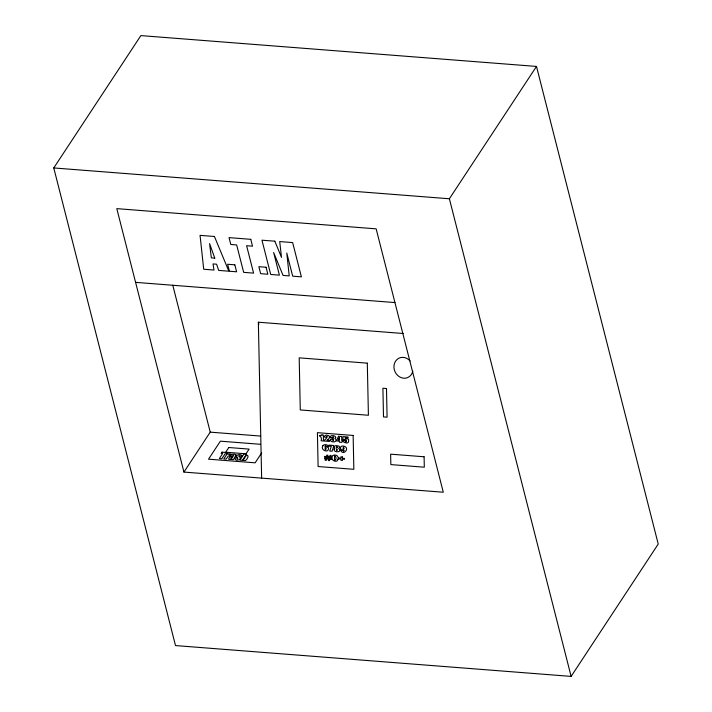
<?xml version="1.0" encoding="UTF-8"?>
<svg xmlns="http://www.w3.org/2000/svg" width="712" height="712" viewBox="0 0 712 712"><rect width="100%" height="100%" fill="white"/><g stroke="black" fill="none" stroke-linecap="round" stroke-linejoin="round"><path stroke-width="1.07" d="M53.765 167.943L140.878 35.6L536.492 66.43L658.235 544.057L571.122 676.4L175.508 645.57L53.765 167.943L449.379 198.764L536.492 66.43M183.945 472.083L116.795 208.634L376.15 228.846L443.291 492.232L183.945 472.083L210.236 432.139L172.793 285.272M261.66 452.912L255.145 462.818L208.527 459.187L220.382 441.173L260.494 444.297M135.583 282.361L394.946 302.573M261.633 478.135L258.358 322.216L403.473 333.519M210.236 432.139L260.565 436.064M449.379 198.764L571.122 676.4M258.358 322.216L258.901 324.361M412.791 371.21A10.636 9.345 66.6 0 1 399.655 376.924A10.636 9.345 66.6 0 1 395.543 361.207A10.636 9.345 66.6 0 1 410.103 360.957M236.09 454.977L233.411 459.641L231.088 459.463L231.391 459.009L230.11 459.445A2.243 1.246 -14.3 0 1 228.641 459.124L229.451 457.175L233.082 456.205L233.696 455.253L232.335 456.25L230.101 456.081C231.106 454.016 234.479 453.482 236.09 454.977M346.237 441.048C346.53 442.686 344.67 441.591 345.284 440.461C338.405 439.749 348.622 445.943 348.622 441.075C349.761 437.702 344.911 439.26 345.124 437.72L348.088 437.951L348.07 437.008L342.944 436.616L342.899 439.571L345.934 439.313L346.237 441.048M343.949 450.678L343.513 451.328L342.988 450.518L340.594 450.331C343.326 456.401 350.277 447.955 344.145 446.219C342.267 445.578 339.704 446.442 340.603 448.854C340.861 451.088 344.43 449.014 343.949 450.678M322.794 445.819C320.026 450.198 328.65 453.366 328.535 448.587C328.641 447.02 326.55 446.549 325.384 447.038C324.183 446.967 326.034 444.395 326.105 446.451L328.49 446.638C328.152 444.341 323.835 443.932 322.794 445.819M241.92 455.52L241.404 456.597C239.606 455.315 236.98 455.511 240.523 457.709L239.864 459.133A1.842 1.023 -14.3 0 1 238.262 459.943C235.289 461.421 233.002 456.846 237.416 458.065C236.731 460.557 239.268 457.238 236.233 456.748C236.651 454.354 240.523 453.927 241.92 455.52M338.022 459.356C337.194 463.743 329.353 459.908 332.54 455.751C334.925 453.775 339.464 455.831 338.022 459.356M334.097 449.112C333.608 451.951 337.88 452.378 339.571 451.159L339.686 449.317L338.645 448.409C342.899 445.365 331 444.279 335.014 448.124L334.097 449.112M336.482 449.138C336.082 453.063 338.672 448.409 336.482 449.138M330.359 436.563L330.341 437.453L332.727 437.64C332.86 434.792 334.774 439.206 332.166 438.031L332.184 438.886C335.085 438.325 332.566 443.247 332.762 439.366L330.377 439.179C329.531 442.882 337.853 442.935 335.735 438.966L334.916 438.53C338.2 436.563 331.356 434.106 330.359 436.563M326.381 436.438L326.363 437.319C321.735 437.844 325.776 433.75 328.018 435.441C331.196 436.118 328.766 439.473 326.924 440.238L329.54 440.443L329.567 441.449L324.307 441.04L324.289 440.194C325.117 440.043 329.06 435.584 326.381 436.438M325.206 447.946C324.61 452.512 327.671 447.278 325.206 447.946M343.905 448.756C341.929 450.589 343.887 444.217 343.905 448.756M334.791 456.072C333.234 464.58 338.316 457.647 334.791 456.072M337.283 447.447C336.055 449.245 336.776 444.644 337.283 447.447M333.519 446.744L332.095 451.23L329.709 451.052L331.311 446.353L328.953 446.166L328.926 445.107L333.492 445.463L333.519 446.744M329.923 459.276L329.487 460.619L328.365 460.531L328.802 459.187L326.71 459.026L326.274 460.37L325.144 460.281L325.58 458.937L324.583 458.857L324.574 458.172L325.802 458.27L326.158 457.193L324.547 457.068L324.53 456.383L326.381 456.526L326.826 455.173L327.938 455.253L327.502 456.614L329.594 456.775L330.03 455.422L331.151 455.502L330.706 456.864L331.703 456.935L331.712 457.629L330.493 457.531L330.145 458.608L331.739 458.724L331.748 459.418L329.923 459.276M327.28 457.282L326.933 458.35L329.024 458.519L329.371 457.451L327.28 457.282M339.312 437.666L338.307 440.096L339.366 440.176L339.312 437.666M231.222 457.949C230.51 459.56 232.726 457.691 232.628 457.015L231.222 457.949M245.747 456.196L243.05 460.397L245.444 460.584C247.829 458.928 249.859 453.891 245.507 455.484L246.432 454.069L244.047 453.891L239.926 460.148L242.311 460.335L245.142 456.161L245.747 456.196M338.512 436.269L336.545 440.959L339.384 441.182L339.41 442.214L341.796 442.401L342.436 440.417L341.751 440.363L341.671 436.509L338.512 436.269M222.002 452.173L221.174 453.419L222.642 453.535L219.349 458.546L221.833 458.742L225.134 453.731L226.612 453.847L227.431 452.592L222.002 452.173M228.792 447.519L225.695 452.218L246.014 453.802L249.111 449.103L228.792 447.519M227.19 453.758L223.808 458.893L226.194 459.08L228.223 456.107L229.86 455.769L231.044 453.962L229.033 454.612L229.576 453.945L227.19 453.758M321.949 434.979L319.332 435.717C320.56 436.687 322.207 437.827 321.094 440.79L323.479 440.977L323.355 435.085L321.949 434.979M214.428 236.482L200.054 235.361L203.712 269.243L214 270.044L213.022 263.93L216.582 264.205L218.691 270.409L228.855 271.201L214.428 236.482M250.766 239.321L229.033 237.621L230.786 244.483L236.66 244.937L243.655 272.349L253.597 273.123L246.61 245.711L252.52 246.174L250.766 239.321M274.832 241.19L261.963 240.193L270.702 274.458L279.398 275.135L273.639 252.529L283.056 275.419L289.223 275.9L286.785 253.036L292.694 276.176L301.39 276.852L292.65 242.578L279.709 241.573L281.507 257.397L274.832 241.19M214.775 258.109L211.348 257.842L209.586 243.602L214.775 258.109M234.827 264.82L227.626 264.259L229.406 271.245L236.615 271.806L234.827 264.82M266.065 267.249L258.857 266.688L260.637 273.675L267.846 274.236L266.065 267.249M367.312 363.156L299.191 357.842L300.277 409.943L368.407 415.256L367.312 363.156M386.483 388.521L382.905 388.245L383.501 416.903L387.088 417.179L386.483 388.521M353.134 435.441L317.401 432.665L318.113 466.529L353.846 469.315L353.134 435.441M424.094 456.775L390.63 454.167L390.844 464.589L424.308 467.197L424.094 456.775M342.339 456.935L340.897 456.828L340.923 458.136L338.796 457.967L338.814 458.857L340.941 459.017L340.968 460.326L342.41 460.433L342.383 459.133L344.519 459.302L344.501 458.412L342.365 458.243L342.339 456.935"/></g></svg>
